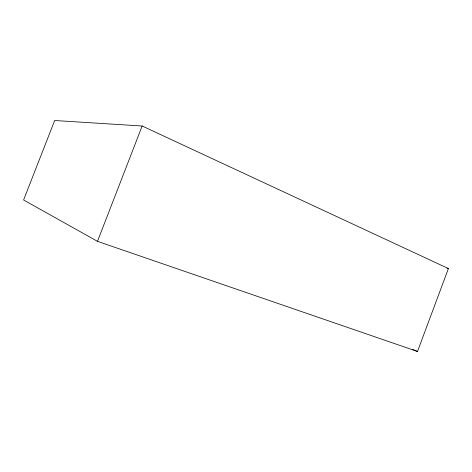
<?xml version="1.0" encoding="UTF-8"?>
<svg xmlns="http://www.w3.org/2000/svg" width="472" height="472" viewBox="0 0 472 472"><rect width="100%" height="100%" fill="white"/><g stroke="black" fill="none" stroke-linecap="round" stroke-linejoin="round"><path stroke-width="0.71" d="M417.502 351.487L448.4 268.556L142.155 126.006L54.663 120.513L23.6 199.986L97.492 241.345L417.502 351.487L412.788 349.433M97.492 241.345L142.155 126.006M446.984 268.173L448.4 268.556"/></g></svg>
